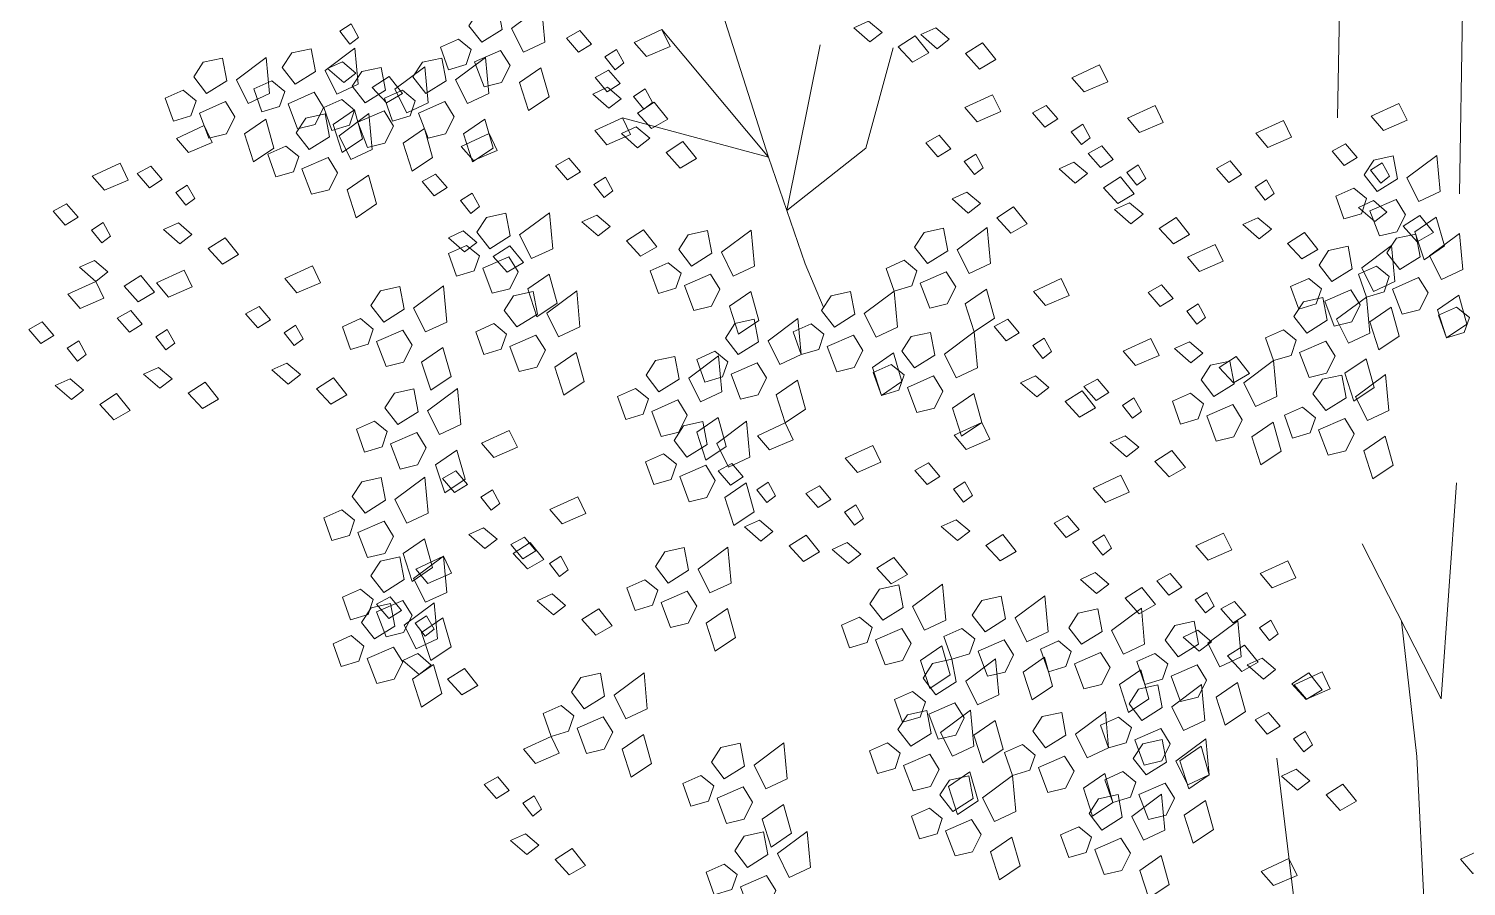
# Model space of a CAD drawing. Header units: millimetres. Extents: x 237 to 802, y 86 to 296.
# Drawn here: x 356.312 to 358.67, y 160.646 to 162.052 of the extents above; entities that cross this region are included whole.
import ezdxf

# ---------------------------------------------------------------- set-up
doc = ezdxf.new("R2010")
doc.units = ezdxf.units.MM
doc.layers.add('AF_Vegetacion block', color=92, linetype='Continuous', lineweight=0)

# ---------------------------------------------------------------- blocks, each defined once
blk = doc.blocks.new('ca_arb_056')
at = {"layer": 'AF_Vegetacion block', "color": 251, "lineweight": 5}
for points in [[(16.2, 791.39), (16.9, 734.54), (14.09, 693.84), (13.39, 651.73)], [(-14, 710.68), (-14.7, 669.28)], [(-208.48, 694.88), (-212.96, 693.89), (-215.15, 690.5), (-212.19, 686.68), (-207.49, 689.63), (-208.48, 694.88)], [(-198.41, 694.99), (-205.3, 689.85), (-202.57, 684.38), (-197.65, 686.68), (-198.41, 694.99)], [(-242.29, 690.94), (-244.94, 689.23), (-242.6, 686.27), (-240.58, 687.82), (-242.29, 690.94)], [(-156.55, 693.14), (-146.02, 660.15), (-137.59, 635.59)], [(-122.93, 691.58), (-126.36, 690.02), (-122.62, 686.75), (-119.81, 688.93), (-122.93, 691.58)], [(-107.43, 690.01), (-110.86, 688.46), (-107.12, 685.18), (-104.31, 687.37), (-107.43, 690.01)], [(-217.55, 687.44), (-221.71, 685.59), (-219.85, 680.34), (-215.8, 681.54), (-214.6, 685.04), (-217.55, 687.44)], [(-189.52, 689.39), (-192.64, 687.67), (-189.84, 684.4), (-186.87, 686.27), (-189.52, 689.39)], [(-179.73, 669.28), (-146.02, 660.15), (-170.6, 689.63)], [(-176.99, 686.67), (-174.19, 683.39), (-168.73, 685.73), (-170.6, 689.63), (-176.99, 686.67)], [(-112.17, 688.15), (-116.07, 685.66), (-112.79, 682.08), (-109.05, 684.26), (-112.17, 688.15)], [(-96.67, 686.59), (-100.57, 684.09), (-97.3, 680.51), (-93.55, 682.69), (-96.67, 686.59)], [(-251.51, 685.2), (-256, 684.22), (-258.19, 680.83), (-255.23, 677), (-250.53, 679.95), (-251.51, 685.2)], [(-241.45, 685.31), (-248.34, 680.17), (-245.61, 674.71), (-240.68, 677), (-241.45, 685.31)], [(-207.82, 684.82), (-213.84, 682.2), (-211.65, 676.4), (-207.6, 677.39), (-205.63, 681.32), (-207.82, 684.82)], [(-181.1, 685.02), (-183.75, 683.31), (-181.42, 680.35), (-179.39, 681.91), (-181.1, 685.02)], [(-141.81, 647.87), (-134.08, 686.12)], [(-141.81, 647.87), (-123.55, 662.26), (-117.23, 685.42)], [(-271.96, 683.05), (-276.44, 682.07), (-278.63, 678.68), (-275.68, 674.85), (-270.97, 677.8), (-271.96, 683.05)], [(-261.89, 683.16), (-268.78, 678.02), (-266.05, 672.56), (-261.13, 674.85), (-261.89, 683.16)], [(-244.32, 682.21), (-247.75, 680.65), (-244.01, 677.38), (-241.2, 679.56), (-244.32, 682.21)], [(-235.37, 680.9), (-239.86, 679.92), (-242.05, 676.53), (-239.09, 672.7), (-234.39, 675.65), (-235.37, 680.9)], [(-225.31, 681.01), (-232.2, 675.87), (-229.47, 670.41), (-224.54, 672.7), (-225.31, 681.01)], [(-221.39, 683.05), (-225.87, 682.07), (-228.06, 678.68), (-225.11, 674.85), (-220.4, 677.8), (-221.39, 683.05)], [(-211.32, 683.16), (-218.21, 678.02), (-215.48, 672.56), (-210.56, 674.85), (-211.32, 683.16)], [(-198.52, 680.78), (-203.44, 677.39), (-201.37, 670.94), (-196.66, 674.11), (-198.52, 680.78)], [(-182.92, 680.28), (-186.04, 678.56), (-183.23, 675.29), (-180.27, 677.16), (-182.92, 680.28)], [(-76.03, 678.52), (-73.22, 675.24), (-67.76, 677.58), (-69.63, 681.48), (-76.03, 678.52)], [(-260.59, 677.77), (-264.75, 675.91), (-262.89, 670.66), (-258.84, 671.86), (-257.64, 675.36), (-260.59, 677.77)], [(-233.56, 678.78), (-237.46, 676.29), (-234.18, 672.71), (-230.44, 674.89), (-233.56, 678.78)], [(-281.04, 675.62), (-285.19, 673.76), (-283.33, 668.51), (-279.29, 669.71), (-278.08, 673.21), (-281.04, 675.62)], [(-250.86, 675.14), (-256.87, 672.52), (-254.69, 666.73), (-250.64, 667.71), (-248.67, 671.65), (-250.86, 675.14)], [(-244.45, 673.47), (-248.61, 671.61), (-246.75, 666.36), (-242.7, 667.56), (-241.5, 671.06), (-244.45, 673.47)], [(-230.47, 675.62), (-234.62, 673.76), (-232.76, 668.51), (-228.72, 669.71), (-227.51, 673.21), (-230.47, 675.62)], [(-183.13, 676.3), (-186.56, 674.74), (-182.82, 671.46), (-180.01, 673.65), (-183.13, 676.3)], [(-174.5, 675.91), (-177.15, 674.2), (-174.81, 671.24), (-172.78, 672.8), (-174.5, 675.91)], [(-100.7, 671.61), (-97.89, 668.34), (-92.43, 670.68), (-94.3, 674.57), (-100.7, 671.61)], [(-271.3, 672.99), (-277.32, 670.37), (-275.13, 664.58), (-271.08, 665.56), (-269.11, 669.49), (-271.3, 672.99)], [(-248.29, 670.15), (-252.77, 669.16), (-254.96, 665.77), (-252, 661.95), (-247.3, 664.9), (-248.29, 670.15)], [(-241.56, 671.1), (-246.48, 667.71), (-244.4, 661.26), (-239.7, 664.43), (-241.56, 671.1)], [(-238.22, 670.26), (-245.11, 665.12), (-242.38, 659.65), (-237.46, 661.95), (-238.22, 670.26)], [(-234.72, 670.84), (-240.73, 668.22), (-238.55, 662.43), (-234.5, 663.41), (-232.53, 667.34), (-234.72, 670.84)], [(-220.73, 672.99), (-226.75, 670.37), (-224.56, 664.58), (-220.51, 665.56), (-218.54, 669.49), (-220.73, 672.99)], [(-172.37, 672.87), (-176.27, 670.37), (-172.99, 666.79), (-169.25, 668.97), (-172.37, 672.87)], [(-81.95, 672.13), (-85.07, 670.41), (-82.26, 667.14), (-79.3, 669.01), (-81.95, 672.13)], [(-63.2, 669.15), (-60.39, 665.87), (-54.93, 668.21), (-56.8, 672.11), (-63.2, 669.15)], [(-6.94, 669.64), (-4.13, 666.37), (1.32, 668.71), (-0.55, 672.6), (-6.94, 669.64)], [(-282.62, 664.51), (-279.81, 661.24), (-274.35, 663.58), (-276.22, 667.47), (-282.62, 664.51)], [(-262, 668.95), (-266.92, 665.56), (-264.85, 659.11), (-260.14, 662.28), (-262, 668.95)], [(-225.42, 666.8), (-230.34, 663.41), (-228.26, 656.96), (-223.56, 660.13), (-225.42, 666.8)], [(-211.43, 668.95), (-216.35, 665.56), (-214.28, 659.11), (-209.57, 662.28), (-211.43, 668.95)], [(-186.12, 666.31), (-183.32, 663.04), (-177.86, 665.38), (-179.73, 669.28), (-186.12, 666.31)], [(-176.53, 667.19), (-179.96, 665.63), (-176.21, 662.35), (-173.41, 664.54), (-176.53, 667.19)], [(-73.53, 667.76), (-76.18, 666.05), (-73.84, 663.09), (-71.81, 664.65), (-73.53, 667.76)], [(-33.59, 665.7), (-30.78, 662.42), (-25.32, 664.76), (-27.19, 668.66), (-33.59, 665.7)], [(-216.9, 662.65), (-214.09, 659.38), (-208.63, 661.72), (-210.5, 665.61), (-216.9, 662.65)], [(-165.76, 663.76), (-169.66, 661.26), (-166.39, 657.68), (-162.65, 659.86), (-165.76, 663.76)], [(-106.62, 665.22), (-109.74, 663.51), (-106.94, 660.24), (-103.97, 662.11), (-106.62, 665.22)], [(-257.36, 662.71), (-261.52, 660.85), (-259.66, 655.61), (-255.61, 656.81), (-254.41, 660.31), (-257.36, 662.71)], [(-247.63, 660.09), (-253.65, 657.47), (-251.46, 651.67), (-247.41, 652.66), (-245.44, 656.59), (-247.63, 660.09)], [(-98.2, 660.86), (-100.85, 659.15), (-98.51, 656.18), (-96.49, 657.74), (-98.2, 660.86)], [(-69.12, 662.76), (-72.24, 661.04), (-69.43, 657.77), (-66.47, 659.64), (-69.12, 662.76)], [(-12.87, 663.25), (-15.99, 661.54), (-13.18, 658.26), (-10.22, 660.13), (-12.87, 663.25)], [(-1.89, 660.47), (-6.38, 659.49), (-8.57, 656.1), (-5.61, 652.27), (-0.91, 655.22), (-1.89, 660.47)], [(8.17, 660.58), (1.28, 655.44), (4.01, 649.98), (8.94, 652.27), (8.17, 660.58)], [(-302.03, 655.83), (-299.22, 652.56), (-293.76, 654.9), (-295.63, 658.79), (-302.03, 655.83)], [(-288.54, 658.12), (-291.66, 656.41), (-288.85, 653.13), (-285.89, 655), (-288.54, 658.12)], [(-192.05, 659.92), (-195.17, 658.21), (-192.36, 654.94), (-189.4, 656.81), (-192.05, 659.92)], [(-75.56, 659.04), (-78.99, 657.48), (-75.25, 654.2), (-72.44, 656.39), (-75.56, 659.04)], [(-60.7, 658.39), (-63.35, 656.68), (-61.01, 653.72), (-58.98, 655.28), (-60.7, 658.39)], [(-39.51, 659.31), (-42.63, 657.59), (-39.83, 654.32), (-36.86, 656.19), (-39.51, 659.31)], [(-4.45, 658.89), (-7.1, 657.17), (-4.76, 654.21), (-2.73, 655.77), (-4.45, 658.89)], [(-280.12, 653.76), (-282.77, 652.04), (-280.43, 649.08), (-278.41, 650.64), (-280.12, 653.76)], [(-238.33, 656.05), (-243.25, 652.66), (-241.18, 646.21), (-236.47, 649.38), (-238.33, 656.05)], [(-222.82, 656.26), (-225.94, 654.55), (-223.14, 651.28), (-220.17, 653.15), (-222.82, 656.26)], [(-183.63, 655.56), (-186.28, 653.85), (-183.94, 650.89), (-181.91, 652.44), (-183.63, 655.56)], [(-64.8, 655.61), (-68.7, 653.11), (-65.42, 649.53), (-61.68, 651.71), (-64.8, 655.61)], [(-31.09, 654.94), (-33.74, 653.23), (-31.41, 650.27), (-29.38, 651.82), (-31.09, 654.94)], [(-214.4, 651.9), (-217.05, 650.18), (-214.71, 647.22), (-212.69, 648.78), (-214.4, 651.9)], [(-100.23, 652.13), (-103.66, 650.57), (-99.92, 647.3), (-97.11, 649.48), (-100.23, 652.13)], [(-10.97, 653.04), (-15.13, 651.18), (-13.27, 645.93), (-9.22, 647.13), (-8.02, 650.63), (-10.97, 653.04)], [(-6.47, 650.16), (-9.9, 648.6), (-6.16, 645.33), (-3.35, 647.51), (-6.47, 650.16)], [(-1.24, 650.41), (-7.25, 647.79), (-5.07, 642), (-1.02, 642.98), (0.95, 646.91), (-1.24, 650.41)], [(-307.95, 649.44), (-311.07, 647.73), (-308.27, 644.46), (-305.3, 646.33), (-307.95, 649.44)], [(-206.6, 647.27), (-211.09, 646.28), (-213.28, 642.89), (-210.32, 639.07), (-205.62, 642.02), (-206.6, 647.27)], [(-196.54, 647.38), (-203.43, 642.24), (-200.7, 636.77), (-195.77, 639.07), (-196.54, 647.38)], [(-185.65, 646.83), (-189.09, 645.27), (-185.34, 642), (-182.54, 644.18), (-185.65, 646.83)], [(-89.47, 648.7), (-93.37, 646.21), (-90.09, 642.62), (-86.35, 644.81), (-89.47, 648.7)], [(-62.73, 649.67), (-66.16, 648.11), (-62.42, 644.83), (-59.61, 647.02), (-62.73, 649.67)], [(-299.53, 645.08), (-302.18, 643.36), (-299.84, 640.4), (-297.82, 641.96), (-299.53, 645.08)], [(-282.15, 645.03), (-285.58, 643.47), (-281.84, 640.2), (-279.03, 642.38), (-282.15, 645.03)], [(-105.65, 643.82), (-110.14, 642.84), (-112.33, 639.45), (-109.37, 635.63), (-104.67, 638.58), (-105.65, 643.82)], [(-95.59, 643.93), (-102.48, 638.8), (-99.75, 633.33), (-94.82, 635.63), (-95.59, 643.93)], [(-51.97, 646.24), (-55.87, 643.74), (-52.59, 640.16), (-48.85, 642.34), (-51.97, 646.24)], [(-33.12, 646.21), (-36.55, 644.66), (-32.81, 641.38), (-30, 643.56), (-33.12, 646.21)], [(4.29, 646.73), (0.39, 644.24), (3.66, 640.65), (7.41, 642.83), (4.29, 646.73)], [(8.06, 646.37), (3.14, 642.98), (5.22, 636.53), (9.92, 639.7), (8.06, 646.37)], [(-271.39, 641.6), (-275.29, 639.11), (-272.01, 635.52), (-268.27, 637.7), (-271.39, 641.6)], [(-216.43, 643.17), (-219.86, 641.61), (-216.12, 638.34), (-213.31, 640.52), (-216.43, 643.17)], [(-174.89, 643.4), (-178.79, 640.91), (-175.52, 637.33), (-171.77, 639.51), (-174.89, 643.4)], [(-160.06, 643.27), (-164.54, 642.28), (-166.73, 638.89), (-163.78, 635.07), (-159.07, 638.02), (-160.06, 643.27)], [(-149.99, 643.37), (-156.89, 638.24), (-154.15, 632.77), (-149.23, 635.07), (-149.99, 643.37)], [(-22.36, 642.79), (-26.26, 640.29), (-22.98, 636.71), (-19.24, 638.89), (-22.36, 642.79)], [(3.33, 642.45), (-1.16, 641.47), (-3.34, 638.08), (-0.39, 634.26), (4.31, 637.21), (3.33, 642.45)], [(13.39, 642.56), (6.5, 637.43), (9.23, 631.96), (14.16, 634.26), (13.39, 642.56)], [(-215.68, 639.83), (-219.84, 637.98), (-217.98, 632.73), (-213.93, 633.93), (-212.73, 637.43), (-215.68, 639.83)], [(-205.95, 637.21), (-211.96, 634.59), (-209.78, 628.79), (-205.73, 629.78), (-203.76, 633.71), (-205.95, 637.21)], [(-205.67, 639.74), (-209.57, 637.25), (-206.29, 633.66), (-202.55, 635.85), (-205.67, 639.74)], [(-49.38, 637.09), (-46.57, 633.82), (-41.11, 636.16), (-42.98, 640.05), (-49.38, 637.09)], [(-12.31, 639.67), (-16.8, 638.68), (-18.99, 635.29), (-16.03, 631.47), (-11.33, 634.42), (-12.31, 639.67)], [(-2.25, 639.78), (-9.14, 634.64), (-6.41, 629.17), (-1.49, 631.47), (-2.25, 639.78)], [(-301.56, 636.35), (-304.99, 634.79), (-301.25, 631.52), (-298.44, 633.7), (-301.56, 636.35)], [(-287.22, 631.18), (-284.42, 627.9), (-278.96, 630.24), (-280.83, 634.14), (-287.22, 631.18)], [(-257.62, 632.16), (-254.81, 628.89), (-249.35, 631.23), (-251.22, 635.12), (-257.62, 632.16)], [(-169.14, 635.83), (-173.29, 633.97), (-171.43, 628.73), (-167.39, 629.93), (-166.18, 633.43), (-169.14, 635.83)], [(-137.59, 635.59), (-133.38, 625.76)], [(-114.73, 636.39), (-118.89, 634.53), (-117.03, 629.29), (-112.98, 630.49), (-111.78, 633.99), (-114.73, 636.39)], [(-105, 633.77), (-111.01, 631.14), (-108.83, 625.35), (-104.78, 626.33), (-102.81, 630.27), (-105, 633.77)], [(-5.75, 635.02), (-9.91, 633.16), (-8.05, 627.92), (-4, 629.12), (-2.8, 632.62), (-5.75, 635.02)], [(-307.64, 628.56), (-304.83, 625.29), (-299.38, 627.62), (-301.25, 631.52), (-307.64, 628.56)], [(-290.8, 632.92), (-294.7, 630.43), (-291.42, 626.84), (-287.68, 629.03), (-290.8, 632.92)], [(-231.07, 630.36), (-235.56, 629.38), (-237.74, 625.99), (-234.79, 622.16), (-230.09, 625.12), (-231.07, 630.36)], [(-221.01, 630.47), (-227.9, 625.33), (-225.16, 619.87), (-220.24, 622.16), (-221.01, 630.47)], [(-196.65, 633.17), (-201.57, 629.78), (-199.49, 623.33), (-194.79, 626.5), (-196.65, 633.17)], [(-159.4, 633.21), (-165.42, 630.58), (-163.23, 624.79), (-159.18, 625.78), (-157.21, 629.71), (-159.4, 633.21)], [(-84.91, 629.2), (-82.1, 625.93), (-76.64, 628.27), (-78.51, 632.16), (-84.91, 629.2)], [(-55.31, 630.7), (-58.42, 628.99), (-55.62, 625.72), (-52.65, 627.59), (-55.31, 630.7)], [(-21.39, 632.23), (-25.55, 630.38), (-23.69, 625.13), (-19.64, 626.33), (-18.44, 629.83), (-21.39, 632.23)], [(3.98, 632.4), (-2.03, 629.77), (0.16, 623.98), (4.2, 624.96), (6.17, 628.9), (3.98, 632.4)], [(-200.34, 629.22), (-204.82, 628.23), (-207.01, 624.84), (-204.06, 621.02), (-199.35, 623.97), (-200.34, 629.22)], [(-190.27, 629.33), (-197.16, 624.19), (-194.43, 618.72), (-189.51, 621.02), (-190.27, 629.33)], [(-150.1, 629.16), (-155.03, 625.78), (-152.95, 619.33), (-148.24, 622.5), (-150.1, 629.16)], [(-127.09, 629.18), (-131.58, 628.19), (-133.77, 624.8), (-130.81, 620.98), (-126.11, 623.93), (-127.09, 629.18)], [(-117.03, 629.29), (-123.92, 624.15), (-121.19, 618.68), (-116.26, 620.98), (-117.03, 629.29)], [(-95.7, 629.72), (-100.62, 626.33), (-98.54, 619.88), (-93.84, 623.05), (-95.7, 629.72)], [(-18.11, 627.81), (-22.6, 626.82), (-24.78, 623.43), (-21.83, 619.61), (-17.13, 622.56), (-18.11, 627.81)], [(-11.66, 629.61), (-17.67, 626.99), (-15.49, 621.19), (-11.44, 622.18), (-9.47, 626.11), (-11.66, 629.61)], [(-8.05, 627.92), (-14.94, 622.78), (-12.21, 617.31), (-7.28, 619.61), (-8.05, 627.92)], [(13.28, 628.35), (8.36, 624.96), (10.44, 618.51), (15.14, 621.68), (13.28, 628.35)], [(-293.15, 624.79), (-296.27, 623.07), (-293.46, 619.8), (-290.5, 621.67), (-293.15, 624.79)], [(-263.54, 625.77), (-266.66, 624.06), (-263.85, 620.79), (-260.89, 622.66), (-263.54, 625.77)], [(-46.88, 626.34), (-49.53, 624.63), (-47.2, 621.66), (-45.17, 623.22), (-46.88, 626.34)], [(-2.36, 625.57), (-7.28, 622.18), (-5.2, 615.73), (-0.5, 618.9), (-2.36, 625.57)], [(12.73, 625.62), (8.58, 623.76), (10.44, 618.51), (14.48, 619.72), (15.69, 623.22), (12.73, 625.62)], [(-313.57, 622.17), (-316.69, 620.45), (-313.88, 617.18), (-310.92, 619.05), (-313.57, 622.17)], [(-284.73, 620.42), (-287.38, 618.71), (-285.04, 615.75), (-283.01, 617.31), (-284.73, 620.42)], [(-255.12, 621.41), (-257.77, 619.69), (-255.43, 616.73), (-253.41, 618.29), (-255.12, 621.41)], [(-240.15, 622.93), (-244.31, 621.07), (-242.45, 615.82), (-238.4, 617.03), (-237.2, 620.52), (-240.15, 622.93)], [(-230.41, 620.31), (-236.43, 617.68), (-234.24, 611.89), (-230.2, 612.87), (-228.23, 616.81), (-230.41, 620.31)], [(-209.42, 621.78), (-213.57, 619.92), (-211.71, 614.68), (-207.67, 615.88), (-206.46, 619.38), (-209.42, 621.78)], [(-149.3, 622.84), (-153.78, 621.85), (-155.97, 618.46), (-153.02, 614.64), (-148.31, 617.59), (-149.3, 622.84)], [(-139.23, 622.94), (-146.13, 617.81), (-143.39, 612.34), (-138.47, 614.64), (-139.23, 622.94)], [(-136.17, 621.74), (-140.33, 619.88), (-138.47, 614.64), (-134.42, 615.84), (-133.22, 619.34), (-136.17, 621.74)], [(-90.83, 622.81), (-93.95, 621.1), (-91.15, 617.83), (-88.18, 619.7), (-90.83, 622.81)], [(-27.19, 620.37), (-31.35, 618.51), (-29.49, 613.27), (-25.44, 614.47), (-24.24, 617.97), (-27.19, 620.37)], [(-305.15, 617.8), (-307.8, 616.09), (-305.46, 613.13), (-303.43, 614.69), (-305.15, 617.8)], [(-199.68, 619.16), (-205.7, 616.54), (-203.51, 610.74), (-199.46, 611.73), (-197.49, 615.66), (-199.68, 619.16)], [(-126.44, 619.12), (-132.45, 616.5), (-130.27, 610.7), (-126.22, 611.69), (-124.25, 615.62), (-126.44, 619.12)], [(-108.61, 619.77), (-113.09, 618.79), (-115.28, 615.4), (-112.33, 611.58), (-107.62, 614.53), (-108.61, 619.77)], [(-98.54, 619.88), (-105.43, 614.75), (-102.7, 609.28), (-97.78, 611.58), (-98.54, 619.88)], [(-82.41, 618.45), (-85.06, 616.74), (-82.72, 613.77), (-80.7, 615.33), (-82.41, 618.45)], [(-64.18, 615.4), (-61.38, 612.12), (-55.92, 614.46), (-57.79, 618.36), (-64.18, 615.4)], [(-48.91, 617.61), (-52.34, 616.05), (-48.6, 612.78), (-45.79, 614.96), (-48.91, 617.61)], [(-17.46, 617.75), (-23.47, 615.13), (-21.28, 609.33), (-17.24, 610.32), (-15.27, 614.25), (-17.46, 617.75)], [(-221.12, 616.26), (-226.04, 612.87), (-223.96, 606.42), (-219.26, 609.59), (-221.12, 616.26)], [(-190.38, 615.11), (-195.31, 611.73), (-193.23, 605.28), (-188.52, 608.45), (-190.38, 615.11)], [(-167.59, 614.23), (-172.07, 613.25), (-174.26, 609.86), (-171.31, 606.03), (-166.6, 608.99), (-167.59, 614.23)], [(-157.53, 614.34), (-164.42, 609.21), (-161.68, 603.74), (-156.76, 606.03), (-157.53, 614.34)], [(-158.38, 615.4), (-162.53, 613.54), (-160.67, 608.3), (-156.63, 609.5), (-155.42, 613), (-158.38, 615.4)], [(-117.14, 615.07), (-122.06, 611.69), (-119.98, 605.24), (-115.28, 608.41), (-117.14, 615.07)], [(-38.15, 614.18), (-42.05, 611.69), (-38.77, 608.11), (-35.03, 610.29), (-38.15, 614.18)], [(-8.16, 613.7), (-13.08, 610.32), (-11, 603.87), (-6.3, 607.04), (-8.16, 613.7)], [(-286.76, 611.69), (-290.19, 610.14), (-286.44, 606.86), (-283.64, 609.05), (-286.76, 611.69)], [(-257.15, 612.68), (-260.58, 611.12), (-256.84, 607.85), (-254.03, 610.03), (-257.15, 612.68)], [(-148.64, 612.78), (-154.66, 610.16), (-152.47, 604.36), (-148.42, 605.35), (-146.45, 609.28), (-148.64, 612.78)], [(-117.69, 612.34), (-121.84, 610.48), (-119.98, 605.24), (-115.94, 606.44), (-114.73, 609.94), (-117.69, 612.34)], [(-39.55, 613.16), (-44.04, 612.17), (-46.22, 608.79), (-43.27, 604.96), (-38.57, 607.91), (-39.55, 613.16)], [(-29.49, 613.27), (-36.38, 608.13), (-33.64, 602.66), (-28.72, 604.96), (-29.49, 613.27)], [(-307.17, 609.08), (-310.61, 607.52), (-306.86, 604.25), (-304.06, 606.43), (-307.17, 609.08)], [(-276, 608.27), (-279.89, 605.77), (-276.62, 602.19), (-272.88, 604.37), (-276, 608.27)], [(-246.39, 609.25), (-250.29, 606.76), (-247.01, 603.17), (-243.27, 605.36), (-246.39, 609.25)], [(-139.34, 608.73), (-144.27, 605.35), (-142.19, 598.9), (-137.48, 602.07), (-139.34, 608.73)], [(-107.95, 609.72), (-113.97, 607.09), (-111.78, 601.3), (-107.73, 602.28), (-105.76, 606.22), (-107.95, 609.72)], [(-84.44, 609.72), (-87.87, 608.16), (-84.13, 604.89), (-81.32, 607.07), (-84.44, 609.72)], [(-70.11, 609.01), (-73.23, 607.29), (-70.42, 604.02), (-67.46, 605.89), (-70.11, 609.01)], [(-13.73, 609.93), (-18.21, 608.95), (-20.4, 605.56), (-17.45, 601.73), (-12.74, 604.69), (-13.73, 609.93)], [(-3.67, 610.04), (-10.56, 604.9), (-7.82, 599.44), (-2.9, 601.73), (-3.67, 610.04)], [(-296.41, 605.65), (-300.31, 603.15), (-297.04, 599.57), (-293.29, 601.75), (-296.41, 605.65)], [(-227.84, 606.71), (-232.33, 605.72), (-234.51, 602.33), (-231.56, 598.51), (-226.86, 601.46), (-227.84, 606.71)], [(-217.78, 606.82), (-224.67, 601.68), (-221.94, 596.21), (-217.01, 598.51), (-217.78, 606.82)], [(-176.67, 606.8), (-180.82, 604.94), (-178.97, 599.69), (-174.92, 600.9), (-173.71, 604.4), (-176.67, 606.8)], [(-166.93, 604.18), (-172.95, 601.55), (-170.76, 595.76), (-166.71, 596.74), (-164.75, 600.68), (-166.93, 604.18)], [(-98.65, 605.67), (-103.58, 602.28), (-101.5, 595.83), (-96.79, 599.01), (-98.65, 605.67)], [(-73.68, 606.29), (-77.58, 603.8), (-74.3, 600.22), (-70.56, 602.4), (-73.68, 606.29)], [(-61.69, 604.64), (-64.34, 602.93), (-62, 599.97), (-59.97, 601.52), (-61.69, 604.64)], [(-48.63, 605.72), (-52.79, 603.87), (-50.93, 598.62), (-46.88, 599.82), (-45.68, 603.32), (-48.63, 605.72)], [(-38.89, 603.1), (-44.91, 600.48), (-42.72, 594.68), (-38.68, 595.67), (-36.71, 599.6), (-38.89, 603.1)], [(-22.81, 602.5), (-26.96, 600.64), (-25.1, 595.39), (-21.06, 596.6), (-19.85, 600.09), (-22.81, 602.5)], [(-236.92, 599.27), (-241.08, 597.42), (-239.22, 592.17), (-235.17, 593.37), (-233.97, 596.87), (-236.92, 599.27)], [(-212.22, 594.19), (-209.41, 590.92), (-203.95, 593.26), (-205.82, 597.15), (-212.22, 594.19)], [(-161.13, 599.18), (-165.62, 598.2), (-167.81, 594.81), (-164.85, 590.98), (-160.15, 593.93), (-161.13, 599.18)], [(-157.64, 600.13), (-162.56, 596.74), (-160.48, 590.29), (-155.78, 593.46), (-157.64, 600.13)], [(-151.07, 599.29), (-157.96, 594.15), (-155.23, 588.69), (-150.3, 590.98), (-151.07, 599.29)], [(-148.58, 595.93), (-145.77, 592.66), (-140.32, 595), (-142.19, 598.9), (-148.58, 595.93)], [(-103.19, 596.04), (-100.38, 592.77), (-94.92, 595.11), (-96.79, 599.01), (-103.19, 596.04)], [(-29.6, 599.06), (-34.52, 595.67), (-32.44, 589.22), (-27.74, 592.39), (-29.6, 599.06)], [(-13.07, 599.88), (-19.09, 597.25), (-16.9, 591.46), (-12.85, 592.44), (-10.88, 596.38), (-13.07, 599.88)], [(-227.19, 596.65), (-233.2, 594.03), (-231.01, 588.23), (-226.97, 589.22), (-225, 593.15), (-227.19, 596.65)], [(-128.33, 590.74), (-125.52, 587.47), (-120.07, 589.8), (-121.94, 593.7), (-128.33, 590.74)], [(-63.71, 595.91), (-67.15, 594.36), (-63.4, 591.08), (-60.6, 593.26), (-63.71, 595.91)], [(-3.77, 595.83), (-8.7, 592.44), (-6.62, 585.99), (-1.91, 589.16), (-3.77, 595.83)], [(-217.89, 592.61), (-222.81, 589.22), (-220.73, 582.77), (-216.03, 585.94), (-217.89, 592.61)], [(-170.21, 591.75), (-174.37, 589.89), (-172.51, 584.64), (-168.46, 585.84), (-167.26, 589.34), (-170.21, 591.75)], [(-52.95, 592.49), (-56.85, 589.99), (-53.58, 586.41), (-49.83, 588.59), (-52.95, 592.49)], [(-218.15, 587.8), (-221.26, 586.09), (-218.46, 582.81), (-215.49, 584.68), (-218.15, 587.8)], [(-160.48, 589.12), (-166.49, 586.5), (-164.31, 580.71), (-160.26, 581.69), (-158.29, 585.63), (-160.48, 589.12)], [(-154.51, 589.54), (-157.63, 587.83), (-154.82, 584.56), (-151.86, 586.43), (-154.51, 589.54)], [(-109.11, 589.65), (-112.23, 587.94), (-109.43, 584.67), (-106.46, 586.54), (-109.11, 589.65)], [(-235.37, 586.28), (-239.86, 585.29), (-242.05, 581.9), (-239.09, 578.08), (-234.39, 581.03), (-235.37, 586.28)], [(-225.31, 586.39), (-232.2, 581.25), (-229.47, 575.78), (-224.54, 578.08), (-225.31, 586.39)], [(-151.18, 585.08), (-156.1, 581.69), (-154.02, 575.24), (-149.32, 578.41), (-151.18, 585.08)], [(-146.09, 585.18), (-148.74, 583.47), (-146.4, 580.51), (-144.37, 582.06), (-146.09, 585.18)], [(-134.26, 584.35), (-137.38, 582.63), (-134.57, 579.36), (-131.61, 581.23), (-134.26, 584.35)], [(-100.69, 585.29), (-103.34, 583.58), (-101, 580.61), (-98.98, 582.17), (-100.69, 585.29)], [(-71.09, 583.84), (-68.28, 580.56), (-62.83, 582.9), (-64.7, 586.8), (-71.09, 583.84)], [(-9.08, 571.02), (9.18, 535.23), (12.69, 585.06)], [(-209.72, 583.44), (-212.38, 581.72), (-210.04, 578.76), (-208.01, 580.32), (-209.72, 583.44)], [(-196.43, 578.9), (-193.62, 575.63), (-188.16, 577.97), (-190.03, 581.87), (-196.43, 578.9)], [(-244.45, 578.84), (-248.61, 576.99), (-246.75, 571.74), (-242.7, 572.94), (-241.5, 576.44), (-244.45, 578.84)], [(-125.84, 579.99), (-128.49, 578.27), (-126.15, 575.31), (-124.12, 576.87), (-125.84, 579.99)], [(-77.02, 577.45), (-80.14, 575.73), (-77.33, 572.46), (-74.37, 574.33), (-77.02, 577.45)], [(-234.72, 576.22), (-240.73, 573.6), (-238.55, 567.8), (-234.5, 568.79), (-232.53, 572.72), (-234.72, 576.22)], [(-211.75, 574.71), (-215.18, 573.15), (-211.44, 569.88), (-208.63, 572.06), (-211.75, 574.71)], [(-148.11, 576.45), (-151.55, 574.89), (-147.8, 571.62), (-145, 573.8), (-148.11, 576.45)], [(-102.72, 576.56), (-106.15, 575), (-102.41, 571.73), (-99.6, 573.91), (-102.72, 576.56)], [(-225.42, 572.18), (-230.34, 568.79), (-228.26, 562.34), (-223.56, 565.51), (-225.42, 572.18)], [(-202.35, 572.51), (-205.47, 570.8), (-202.67, 567.53), (-199.7, 569.4), (-202.35, 572.51)], [(-200.99, 571.28), (-204.89, 568.79), (-201.61, 565.2), (-197.87, 567.38), (-200.99, 571.28)], [(-137.35, 573.02), (-141.25, 570.53), (-137.98, 566.95), (-134.23, 569.13), (-137.35, 573.02)], [(-127.86, 571.26), (-131.29, 569.7), (-127.55, 566.43), (-124.74, 568.61), (-127.86, 571.26)], [(-91.96, 573.13), (-95.86, 570.64), (-92.58, 567.06), (-88.84, 569.24), (-91.96, 573.13)], [(-68.6, 573.08), (-71.25, 571.37), (-68.91, 568.41), (-66.88, 569.96), (-68.6, 573.08)], [(-47.41, 570.52), (-44.6, 567.25), (-39.14, 569.59), (-41.01, 573.48), (-47.41, 570.52)], [(-231.07, 568), (-235.56, 567.01), (-237.74, 563.63), (-234.79, 559.8), (-230.09, 562.75), (-231.07, 568)], [(-221.01, 568.11), (-227.9, 562.97), (-225.16, 557.5), (-220.24, 559.8), (-221.01, 568.11)], [(-227.4, 565.15), (-224.59, 561.87), (-219.14, 564.21), (-221.01, 568.11), (-227.4, 565.15)], [(-193.93, 568.15), (-196.58, 566.44), (-194.25, 563.47), (-192.22, 565.03), (-193.93, 568.15)], [(-165.44, 570.15), (-169.92, 569.16), (-172.11, 565.78), (-169.16, 561.95), (-164.45, 564.9), (-165.44, 570.15)], [(-155.37, 570.26), (-162.27, 565.12), (-159.53, 559.65), (-154.61, 561.95), (-155.37, 570.26)], [(-117.1, 567.83), (-121, 565.34), (-117.73, 561.75), (-113.98, 563.93), (-117.1, 567.83)], [(-70.62, 564.35), (-74.05, 562.8), (-70.31, 559.52), (-67.5, 561.7), (-70.62, 564.35)], [(-53.33, 564.13), (-56.45, 562.42), (-53.64, 559.14), (-50.68, 561.01), (-53.33, 564.13)], [(-32.6, 564.11), (-29.79, 560.84), (-24.34, 563.17), (-26.21, 567.07), (-32.6, 564.11)], [(-240.15, 560.56), (-244.31, 558.71), (-242.45, 553.46), (-238.4, 554.66), (-237.2, 558.16), (-240.15, 560.56)], [(-174.52, 562.71), (-178.67, 560.86), (-176.81, 555.61), (-172.77, 556.81), (-171.56, 560.31), (-174.52, 562.71)], [(-115.94, 561.55), (-120.43, 560.56), (-122.62, 557.17), (-119.66, 553.35), (-114.96, 556.3), (-115.94, 561.55)], [(-105.88, 561.66), (-112.77, 556.52), (-110.04, 551.05), (-105.11, 553.35), (-105.88, 561.66)], [(-59.86, 560.92), (-63.76, 558.43), (-60.49, 554.85), (-56.74, 557.03), (-59.86, 560.92)], [(-233.22, 557.25), (-237.71, 556.26), (-239.89, 552.87), (-236.94, 549.05), (-232.24, 552), (-233.22, 557.25)], [(-233.33, 558.76), (-236.45, 557.04), (-233.64, 553.77), (-230.68, 555.64), (-233.33, 558.76)], [(-230.41, 557.94), (-236.43, 555.32), (-234.24, 549.52), (-230.2, 550.51), (-228.23, 554.44), (-230.41, 557.94)], [(-223.16, 557.35), (-230.05, 552.22), (-227.32, 546.75), (-222.39, 549.05), (-223.16, 557.35)], [(-195.96, 559.42), (-199.39, 557.86), (-195.65, 554.59), (-192.84, 556.77), (-195.96, 559.42)], [(-164.78, 560.09), (-170.8, 557.47), (-168.61, 551.67), (-164.56, 552.66), (-162.59, 556.59), (-164.78, 560.09)], [(-92.31, 558.91), (-96.8, 557.93), (-98.99, 554.54), (-96.03, 550.72), (-91.33, 553.67), (-92.31, 558.91)], [(-82.25, 559.02), (-89.14, 553.89), (-86.41, 548.42), (-81.49, 550.72), (-82.25, 559.02)], [(-44.91, 559.77), (-47.56, 558.05), (-45.22, 555.09), (-43.19, 556.65), (-44.91, 559.77)], [(-38.53, 557.72), (-41.65, 556.01), (-38.84, 552.73), (-35.88, 554.6), (-38.53, 557.72)], [(-224.91, 554.39), (-227.56, 552.68), (-225.22, 549.72), (-223.19, 551.27), (-224.91, 554.39)], [(-221.12, 553.9), (-226.04, 550.51), (-223.96, 544.06), (-219.26, 547.23), (-221.12, 553.9)], [(-185.2, 555.99), (-189.1, 553.5), (-185.82, 549.92), (-182.08, 552.1), (-185.2, 555.99)], [(-155.48, 556.05), (-160.41, 552.66), (-158.33, 546.21), (-153.62, 549.38), (-155.48, 556.05)], [(-125.02, 554.11), (-129.18, 552.25), (-127.32, 547.01), (-123.27, 548.21), (-122.07, 551.71), (-125.02, 554.11)], [(-70.05, 556.02), (-74.54, 555.03), (-76.73, 551.64), (-73.77, 547.82), (-69.07, 550.77), (-70.05, 556.02)], [(-59.99, 556.13), (-66.88, 550.99), (-64.15, 545.52), (-59.23, 547.82), (-59.99, 556.13)], [(-115.29, 551.49), (-121.3, 548.87), (-119.12, 543.07), (-115.07, 544.06), (-113.1, 547.99), (-115.29, 551.49)], [(-101.39, 551.48), (-105.55, 549.62), (-103.69, 544.37), (-99.64, 545.58), (-98.44, 549.08), (-101.39, 551.48)], [(-47.79, 553.12), (-52.28, 552.14), (-54.47, 548.75), (-51.51, 544.92), (-46.81, 547.87), (-47.79, 553.12)], [(-46.94, 551.04), (-50.37, 549.48), (-46.63, 546.21), (-43.82, 548.39), (-46.94, 551.04)], [(-37.73, 553.23), (-44.62, 548.09), (-41.89, 542.63), (-36.97, 544.92), (-37.73, 553.23)], [(-30.11, 553.36), (-32.76, 551.64), (-30.42, 548.68), (-28.39, 550.24), (-30.11, 553.36)], [(0.05, 553.13), (3.56, 521.9), (7.07, 449.97), (-2.76, 416.98)], [(-242.3, 549.81), (-246.46, 547.95), (-244.6, 542.71), (-240.55, 543.91), (-239.35, 547.41), (-242.3, 549.81)], [(-105.99, 547.44), (-110.91, 544.06), (-108.83, 537.61), (-104.13, 540.78), (-105.99, 547.44)], [(-91.66, 548.86), (-97.67, 546.23), (-95.49, 540.44), (-91.44, 541.42), (-89.47, 545.36), (-91.66, 548.86)], [(-79.13, 548.58), (-83.29, 546.73), (-81.43, 541.48), (-77.38, 542.68), (-76.18, 546.18), (-79.13, 548.58)], [(-36.18, 547.61), (-40.08, 545.12), (-36.8, 541.53), (-33.06, 543.71), (-36.18, 547.61)], [(-232.57, 547.19), (-238.58, 544.56), (-236.39, 538.77), (-232.35, 539.75), (-230.38, 543.69), (-232.57, 547.19)], [(-226.93, 545.66), (-230.36, 544.11), (-226.62, 540.83), (-223.81, 543.01), (-226.93, 545.66)], [(-103.69, 544.37), (-108.18, 543.39), (-110.36, 540), (-107.41, 536.18), (-102.71, 539.13), (-103.69, 544.37)], [(-93.63, 544.48), (-100.52, 539.35), (-97.78, 533.88), (-92.86, 536.18), (-93.63, 544.48)], [(-82.36, 544.81), (-87.28, 541.42), (-85.2, 534.97), (-80.5, 538.14), (-82.36, 544.81)], [(-69.4, 545.96), (-75.41, 543.34), (-73.23, 537.54), (-69.18, 538.53), (-67.21, 542.46), (-69.4, 545.96)], [(-56.87, 545.69), (-61.03, 543.83), (-59.17, 538.58), (-55.12, 539.78), (-53.92, 543.28), (-56.87, 545.69)], [(-32.13, 544.63), (-35.56, 543.07), (-31.82, 539.8), (-29.01, 541.98), (-32.13, 544.63)], [(-223.27, 543.14), (-228.19, 539.75), (-226.11, 533.31), (-221.41, 536.48), (-223.27, 543.14)], [(-216.17, 542.24), (-220.07, 539.74), (-216.8, 536.16), (-213.05, 538.34), (-216.17, 542.24)], [(-184.8, 541.12), (-189.29, 540.13), (-191.48, 536.74), (-188.52, 532.92), (-183.82, 535.87), (-184.8, 541.12)], [(-174.74, 541.23), (-181.63, 536.09), (-178.9, 530.62), (-173.98, 532.92), (-174.74, 541.23)], [(-60.1, 541.92), (-65.02, 538.53), (-62.94, 532.08), (-58.24, 535.25), (-60.1, 541.92)], [(-47.14, 543.06), (-53.15, 540.44), (-50.97, 534.65), (-46.92, 535.63), (-44.95, 539.57), (-47.14, 543.06)], [(-21.37, 541.2), (-25.27, 538.71), (-22, 535.12), (-18.25, 537.3), (-21.37, 541.2)], [(-24.71, 538.47), (-21.9, 535.19), (-16.44, 537.53), (-18.31, 541.43), (-24.71, 538.47)], [(-56.16, 538.45), (-60.64, 537.47), (-62.83, 534.08), (-59.88, 530.25), (-55.18, 533.2), (-56.16, 538.45)], [(-46.1, 538.56), (-52.99, 533.42), (-50.25, 527.95), (-45.33, 530.25), (-46.1, 538.56)], [(-37.84, 539.02), (-42.76, 535.63), (-40.68, 529.18), (-35.98, 532.35), (-37.84, 539.02)], [(-112.77, 536.94), (-116.93, 535.08), (-115.07, 529.84), (-111.02, 531.04), (-109.82, 534.54), (-112.77, 536.94)], [(-103.03, 534.32), (-109.05, 531.69), (-106.86, 525.9), (-102.82, 526.88), (-100.85, 530.82), (-103.03, 534.32)], [(-193.88, 533.68), (-198.04, 531.82), (-196.18, 526.58), (-192.13, 527.78), (-190.93, 531.28), (-193.88, 533.68)], [(-184.15, 531.06), (-190.16, 528.44), (-187.98, 522.64), (-183.93, 523.63), (-181.96, 527.56), (-184.15, 531.06)], [(-109.49, 532.51), (-113.97, 531.53), (-116.16, 528.14), (-113.21, 524.32), (-108.5, 527.27), (-109.49, 532.51)], [(-99.42, 532.62), (-106.32, 527.49), (-103.58, 522.02), (-98.66, 524.32), (-99.42, 532.62)], [(-78.36, 532.11), (-82.85, 531.13), (-85.04, 527.74), (-82.08, 523.91), (-77.38, 526.86), (-78.36, 532.11)], [(-68.3, 532.22), (-75.19, 527.08), (-72.46, 521.61), (-67.54, 523.91), (-68.3, 532.22)], [(-65.24, 531.02), (-69.4, 529.16), (-67.54, 523.91), (-63.49, 525.11), (-62.29, 528.61), (-65.24, 531.02)], [(-30.63, 532.08), (-33.75, 530.36), (-30.94, 527.09), (-27.98, 528.96), (-30.63, 532.08)], [(-93.74, 530.27), (-98.66, 526.88), (-96.58, 520.44), (-91.88, 523.61), (-93.74, 530.27)], [(-55.5, 528.39), (-61.52, 525.77), (-59.33, 519.97), (-55.28, 520.96), (-53.32, 524.89), (-55.5, 528.39)], [(-22.21, 527.71), (-24.86, 526), (-22.52, 523.04), (-20.5, 524.6), (-22.21, 527.71)], [(-202.57, 523.62), (-199.77, 520.34), (-194.31, 522.68), (-196.18, 526.58), (-202.57, 523.62)], [(-174.85, 527.01), (-179.77, 523.63), (-177.69, 517.18), (-172.99, 520.35), (-174.85, 527.01)], [(-152.53, 524.99), (-157.01, 524), (-159.2, 520.61), (-156.25, 516.79), (-151.54, 519.74), (-152.53, 524.99)], [(-142.46, 525.1), (-149.35, 519.96), (-146.62, 514.49), (-141.7, 516.79), (-142.46, 525.1)], [(-118.57, 525.08), (-122.72, 523.22), (-120.86, 517.98), (-116.82, 519.18), (-115.61, 522.68), (-118.57, 525.08)], [(-87.44, 524.68), (-91.6, 522.82), (-89.74, 517.57), (-85.69, 518.77), (-84.49, 522.27), (-87.44, 524.68)], [(-55.18, 525.88), (-59.66, 524.89), (-61.85, 521.51), (-58.89, 517.68), (-54.19, 520.63), (-55.18, 525.88)], [(-45.11, 525.99), (-52, 520.85), (-49.27, 515.38), (-44.35, 517.68), (-45.11, 525.99)], [(-46.21, 524.35), (-51.13, 520.96), (-49.05, 514.51), (-44.35, 517.68), (-46.21, 524.35)], [(-108.83, 522.46), (-114.85, 519.83), (-112.66, 514.04), (-108.61, 515.02), (-106.64, 518.96), (-108.83, 522.46)], [(-77.71, 522.05), (-83.72, 519.43), (-81.54, 513.63), (-77.49, 514.62), (-75.52, 518.55), (-77.71, 522.05)], [(-28.74, 521.55), (-23.13, 475.23), (-10.49, 412.07)], [(-161.6, 517.55), (-165.76, 515.7), (-163.9, 510.45), (-159.85, 511.65), (-158.65, 515.15), (-161.6, 517.55)], [(-99.8, 517.46), (-104.29, 516.48), (-106.48, 513.09), (-103.52, 509.26), (-98.82, 512.21), (-99.8, 517.46)], [(-99.53, 518.41), (-104.46, 515.02), (-102.38, 508.57), (-97.67, 511.74), (-99.53, 518.41)], [(-89.74, 517.57), (-96.63, 512.43), (-93.9, 506.97), (-88.98, 509.26), (-89.74, 517.57)], [(-68.41, 518.01), (-73.33, 514.62), (-71.25, 508.17), (-66.55, 511.34), (-68.41, 518.01)], [(-64.25, 518.44), (-68.41, 516.59), (-66.55, 511.34), (-62.5, 512.54), (-61.3, 516.04), (-64.25, 518.44)], [(-24.24, 518.99), (-27.67, 517.43), (-23.93, 514.15), (-21.12, 516.34), (-24.24, 518.99)], [(-208.5, 517.23), (-211.62, 515.51), (-208.81, 512.24), (-205.85, 514.11), (-208.5, 517.23)], [(-151.87, 514.93), (-157.89, 512.31), (-155.7, 506.51), (-151.65, 507.5), (-149.68, 511.43), (-151.87, 514.93)], [(-54.52, 515.82), (-60.54, 513.2), (-58.35, 507.4), (-54.3, 508.39), (-52.33, 512.32), (-54.52, 515.82)], [(-13.48, 515.56), (-17.38, 513.06), (-14.1, 509.48), (-10.36, 511.66), (-13.48, 515.56)], [(-200.08, 512.86), (-202.73, 511.15), (-200.39, 508.19), (-198.36, 509.75), (-200.08, 512.86)], [(-142.57, 510.89), (-147.49, 507.5), (-145.42, 501.05), (-140.71, 504.22), (-142.57, 510.89)], [(-65.37, 513.16), (-69.86, 512.18), (-72.05, 508.79), (-69.09, 504.96), (-64.39, 507.91), (-65.37, 513.16)], [(-55.31, 513.27), (-62.2, 508.13), (-59.47, 502.67), (-54.54, 504.96), (-55.31, 513.27)], [(-45.22, 511.78), (-50.14, 508.39), (-48.07, 501.94), (-43.36, 505.11), (-45.22, 511.78)], [(-108.88, 510.03), (-113.04, 508.17), (-111.18, 502.92), (-107.13, 504.12), (-105.93, 507.62), (-108.88, 510.03)], [(-202.11, 504.13), (-205.54, 502.58), (-201.79, 499.3), (-198.99, 501.49), (-202.11, 504.13)], [(-147.15, 504.56), (-151.63, 503.57), (-153.82, 500.19), (-150.87, 496.36), (-146.16, 499.31), (-147.15, 504.56)], [(-137.08, 504.67), (-143.97, 499.53), (-141.24, 494.06), (-136.32, 496.36), (-137.08, 504.67)], [(-99.15, 507.4), (-105.16, 504.78), (-102.98, 498.99), (-98.93, 499.97), (-96.96, 503.91), (-99.15, 507.4)], [(-74.45, 505.73), (-78.61, 503.87), (-76.75, 498.62), (-72.7, 499.82), (-71.5, 503.32), (-74.45, 505.73)], [(-89.85, 503.36), (-94.77, 499.97), (-92.69, 493.52), (-87.99, 496.69), (-89.85, 503.36)], [(-64.72, 503.1), (-70.73, 500.48), (-68.55, 494.69), (-64.5, 495.67), (-62.53, 499.6), (-64.72, 503.1)], [(13.67, 498.24), (16.47, 494.96), (21.93, 497.3), (20.06, 501.2), (13.67, 498.24)], [(-191.35, 500.71), (-195.24, 498.21), (-191.97, 494.63), (-188.23, 496.81), (-191.35, 500.71)], [(-55.42, 499.06), (-60.34, 495.67), (-58.26, 489.22), (-53.56, 492.39), (-55.42, 499.06)], [(-32.33, 495.43), (-29.52, 492.16), (-24.06, 494.49), (-25.94, 498.39), (-32.33, 495.43)], [(-156.23, 497.12), (-160.38, 495.27), (-158.52, 490.02), (-154.48, 491.22), (-153.27, 494.72), (-156.23, 497.12)], [(-146.49, 494.5), (-152.51, 491.88), (-150.32, 486.08), (-146.27, 487.07), (-144.3, 491), (-146.49, 494.5)]]:
    blk.add_lwpolyline(points, dxfattribs=at)

msp = doc.modelspace()

# ---------------------------------------------------------------- block references
at = {"xscale": 0.00710782560644897, "yscale": 0.00710782560644897, "zscale": 0.00710782560644897}
msp.add_blockref('ca_arb_056', (358.5634, 157.1491), dxfattribs=at)

doc.saveas('drawing.dxf')
